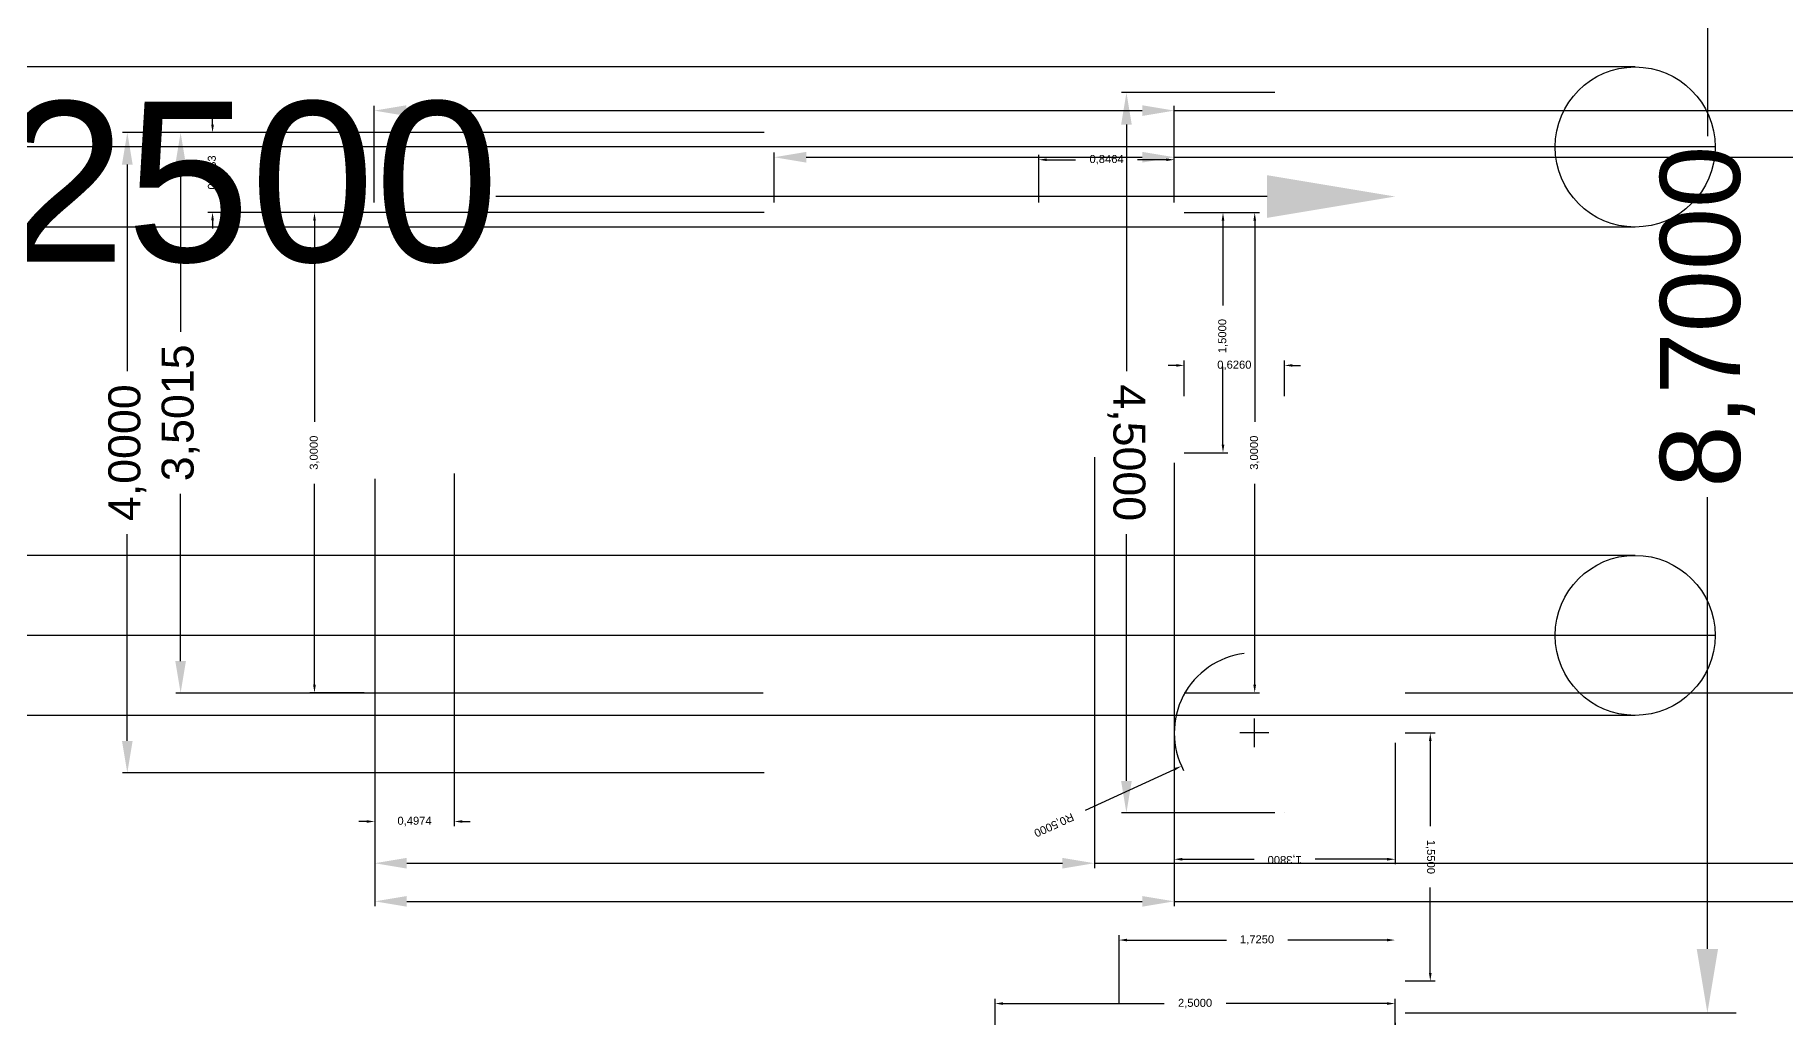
# Model space of a CAD drawing. Header units: millimetres. Extents: x -129 to 171, y -129 to 202.
# Drawn here: x 120.11 to 131.04, y 30.59 to 36.73 of the extents above; entities that cross this region are included whole.
import ezdxf

# ---------------------------------------------------------------- set-up
doc = ezdxf.new("R2010")
doc.units = ezdxf.units.MM
doc.header["$MEASUREMENT"] = 0
for name, color, linetype, plot in [('Acoperis', 180, 'Continuous', False), ('Dimensiuni interior_0', 11, 'Continuous', False), ('Dimensiuni interior_1', 11, 'Continuous', False), ('Utilități_1', 130, 'Continuous', False)]:
    doc.layers.add(name, color=color, linetype=linetype, plot=plot)
doc.styles.get("Standard").update_dxf_attribs({"font": 'arial.ttf'})
doc.dimstyles.new('Mici', dxfattribs={"dimtxt": 0.05, "dimasz": 0.05, "dimexe": 0.03, "dimexo": 0.0625, "dimgap": 0.09, "dimtad": 0, "dimdec": 4, "dimzin": 0, "dimtxsty": 'Standard', "dimcen": 0.09, "dimclrd": 1, "dimclre": 1, "dimadec": 0, "dimazin": 0, "dimtfac": 1, "dimtdec": 4, "dimtofl": 0, "dimtmove": 0, "dimatfit": 3, "dimfxl": 1, "dimtolj": 1, "dimtzin": 0, "dimarcsym": 0})
doc.dimstyles.get("Standard").update_dxf_attribs({"dimtxt": 0.18, "dimasz": 0.18, "dimexe": 0.18, "dimexo": 0.0625, "dimgap": 0.09, "dimtad": 0, "dimtih": 1, "dimtoh": 1, "dimdec": 4, "dimzin": 0, "dimdsep": 46, "dimtxsty": 'Standard', "dimcen": 0.09, "dimadec": 0, "dimazin": 0, "dimtfac": 1, "dimtdec": 4, "dimtofl": 0, "dimtmove": 0, "dimatfit": 3, "dimfxl": 1, "dimtolj": 1, "dimtzin": 0, "dimarcsym": 0})

# ---------------------------------------------------------------- blocks, each defined once
blk = doc.blocks.new('*U32')
blk.add_circle((1.49999999999894, -96.99999999999996), 0.5000000000001137)
at = {"extrusion": (-1, 4.06467440516848e-14, 2.355961287695854e-14)}
for centre, radius, start, end in [((48.49999999999939, -16.80000000000097, -1.500000000000128), 51.80000000000093, 18.92464441605206, 161.0753555839479), ((48.49999999999981, -16.84057971014472, -1.000000000000142), 51.34057971014472, 19.14845577018345, 160.8515442298165), ((48.49999999999975, -16.84057971014466, -2.000000000000142), 51.3405797101447, 19.1484557701835, 160.8515442298165), ((48.49999999999926, -16.88235294117718, -1.500000000000156), 50.8823529411772, 19.3775731207342, 160.6224268792658)]:
    blk.add_arc(centre, radius, start, end, dxfattribs=at)
blk = doc.blocks.new('*U33')
at = {"layer": 'Acoperis', "color": 0, "linetype": 'ByBlock', "lineweight": -2, "transparency": 16777216, "rotation": 90.00000000000072}
for p in [(244.1809216590266, 68.22744301276335), (244.1809216590266, 65.17614301276335)]:
    blk.add_blockref('*U32', p, dxfattribs=at)
blk = doc.blocks.new('*D425')
at = {"layer": 'Defpoints', "color": 0, "transparency": 16777216}
for p in [(143.8765210253437, 33.11016995337519), (141.3765210253437, 32.0515741316499), (143.8765210253437, 32.0515741316499)]:
    blk.add_point(p, dxfattribs=at)
at = {"layer": 'Dimensiuni interior_1', "color": 1, "lineweight": -2, "transparency": 16777216}
for p, q in [((141.3765210253437, 32.1140741316499), (141.3765210253437, 33.14016995337519)), ((143.8765210253437, 32.1140741316499), (143.8765210253437, 33.14016995337519)), ((141.4265210253438, 33.11016995337519), (142.4323941494911, 33.11016995337519)), ((143.8265210253437, 33.11016995337519), (142.8206479011964, 33.11016995337519))]:
    blk.add_line(p, q, dxfattribs=at)
at = {"layer": 'Dimensiuni interior_1', "color": 1, "transparency": 16777216}
for points in [[(141.4265210253438, 33.11850328670852), (141.4265210253438, 33.10183662004186), (141.3765210253437, 33.11016995337519)], [(143.8265210253437, 33.11850328670852), (143.8265210253437, 33.10183662004186), (143.8765210253437, 33.11016995337519)]]:
    blk.add_solid(points, dxfattribs=at)
at = {"layer": 'Dimensiuni interior_1', "color": 0, "transparency": 16777216, "insert": (142.6265210253437, 33.11016995337519), "char_height": 0.05, "attachment_point": 5}
blk.add_mtext('\\A1;2,5000', dxfattribs=at)
blk = doc.blocks.new('*D431')
at = {"layer": 'Defpoints', "color": 0, "transparency": 16777216}
for p in [(139.9965163601763, 38.39764218123388), (139.9965163601763, 38.05157413164986), (142.4965163601763, 38.05157413164987)]:
    blk.add_point(p, dxfattribs=at)
at = {"layer": 'Dimensiuni interior_1', "color": 1, "lineweight": -2, "transparency": 16777216}
for p, q in [((139.9965163601763, 38.11407413164986), (139.9965163601763, 38.42764218123389)), ((140.1965163601762, 38.39764218123388), (142.2965163601763, 38.39764218123388)), ((142.4965163601763, 38.11407413164987), (142.4965163601763, 38.42764218123389)), ((142.4965163601763, 38.39764218123388), (147.2400088567656, 38.39764218123388))]:
    blk.add_line(p, q, dxfattribs=at)
at = {"layer": 'Dimensiuni interior_1', "color": 1, "transparency": 16777216}
for points in [[(140.1965163601762, 38.43097551456722), (140.1965163601762, 38.36430884790055), (139.9965163601763, 38.39764218123388)], [(142.2965163601763, 38.43097551456722), (142.2965163601763, 38.36430884790055), (142.4965163601763, 38.39764218123388)]]:
    blk.add_solid(points, dxfattribs=at)
at = {"layer": 'Dimensiuni interior_1', "color": 0, "transparency": 16777216, "insert": (147.7465163601763, 38.39764218123388), "char_height": 0.2, "attachment_point": 5}
blk.add_mtext('\\A1;2,5000', dxfattribs=at)
blk = doc.blocks.new('*D432')
at = {"layer": 'Defpoints', "color": 0, "transparency": 16777216}
for p in [(137.4965163601769, 38.68888275826342), (137.4965163601769, 38.05157413164986), (142.4965163601763, 38.05157413164987)]:
    blk.add_point(p, dxfattribs=at)
at = {"layer": 'Dimensiuni interior_1', "color": 1, "lineweight": -2, "transparency": 16777216}
for p, q in [((137.4965163601769, 38.11407413164986), (137.4965163601769, 38.71888275826343)), ((142.4965163601763, 38.11407413164987), (142.4965163601763, 38.71888275826343)), ((137.6965163601769, 38.68888275826342), (142.2965163601763, 38.68888275826342)), ((142.4965163601763, 38.68888275826342), (146.9917141773662, 38.68888275826342))]:
    blk.add_line(p, q, dxfattribs=at)
at = {"layer": 'Dimensiuni interior_1', "color": 1, "transparency": 16777216}
for points in [[(137.6965163601769, 38.72221609159676), (137.6965163601769, 38.65554942493009), (137.4965163601769, 38.68888275826342)], [(142.2965163601763, 38.72221609159676), (142.2965163601763, 38.65554942493009), (142.4965163601763, 38.68888275826342)]]:
    blk.add_solid(points, dxfattribs=at)
at = {"layer": 'Dimensiuni interior_1', "color": 0, "transparency": 16777216, "insert": (147.4965163601766, 38.68888275826342), "char_height": 0.2, "attachment_point": 5}
blk.add_mtext('\\A1;5,0000', dxfattribs=at)
blk = doc.blocks.new('*D433')
at = {"layer": 'Defpoints', "color": 0, "transparency": 16777216}
for p in [(137.4965163601769, 38.05157413164988), (137.1231787233326, 35.05157413164988), (137.4965163601769, 35.05157413164988)]:
    blk.add_point(p, dxfattribs=at)
at = {"layer": 'Dimensiuni interior_1', "color": 1, "lineweight": -2, "transparency": 16777216}
for p, q in [((137.4340163601769, 38.05157413164988), (137.0931787233326, 38.05157413164988)), ((137.1231787233326, 38.00157413164988), (137.1231787233326, 36.74525762414647)), ((137.1231787233326, 35.10157413164988), (137.1231787233326, 36.35789063915329)), ((137.4340163601769, 35.05157413164988), (137.0931787233326, 35.05157413164988))]:
    blk.add_line(p, q, dxfattribs=at)
at = {"layer": 'Dimensiuni interior_1', "color": 1, "transparency": 16777216}
for points in [[(137.1148453899992, 38.00157413164988), (137.1315120566659, 38.00157413164988), (137.1231787233326, 38.05157413164988)], [(137.1148453899992, 35.10157413164988), (137.1315120566659, 35.10157413164988), (137.1231787233326, 35.05157413164988)]]:
    blk.add_solid(points, dxfattribs=at)
at = {"layer": 'Dimensiuni interior_1', "color": 0, "transparency": 16777216, "insert": (137.1231787233325, 36.55157413164984), "char_height": 0.05, "attachment_point": 5, "rotation": 90}
blk.add_mtext('\\A1;3,0000', dxfattribs=at)
blk = doc.blocks.new('*D446')
at = {"layer": 'Defpoints', "color": 0, "transparency": 16777216}
for p in [(143.1850256783398, 37.0969979587082), (142.5590163601763, 36.84157413164984), (143.1850256783398, 36.84157413164984)]:
    blk.add_point(p, dxfattribs=at)
at = {"layer": 'Dimensiuni interior_1', "color": 1, "lineweight": -2, "transparency": 16777216}
for p, q in [((142.5090163601762, 37.0969979587082), (142.4590163601763, 37.0969979587082)), ((142.5590163601763, 36.90407413164984), (142.5590163601763, 37.1269979587082)), ((143.1850256783398, 36.90407413164984), (143.1850256783398, 37.1269979587082)), ((143.2350256783398, 37.0969979587082), (143.2850256783398, 37.0969979587082))]:
    blk.add_line(p, q, dxfattribs=at)
at = {"layer": 'Dimensiuni interior_1', "color": 1, "transparency": 16777216}
for points in [[(142.5090163601762, 37.10533129204153), (142.5090163601762, 37.08866462537487), (142.5590163601763, 37.0969979587082)], [(143.2350256783398, 37.10533129204153), (143.2350256783398, 37.08866462537487), (143.1850256783398, 37.0969979587082)]]:
    blk.add_solid(points, dxfattribs=at)
at = {"layer": 'Dimensiuni interior_1', "color": 0, "transparency": 16777216, "insert": (142.872021019258, 37.0969979587082), "char_height": 0.05, "attachment_point": 5}
blk.add_mtext('\\A1;0,6260', dxfattribs=at)
blk = doc.blocks.new('*D447')
at = {"layer": 'Defpoints', "color": 0, "transparency": 16777216}
for p in [(139.9965163601764, 38.55157413164991), (136.4861509336072, 38.05326854721728), (139.9964617973565, 38.05326854721728)]:
    blk.add_point(p, dxfattribs=at)
at = {"layer": 'Dimensiuni interior_1', "color": 1, "lineweight": -2, "transparency": 16777216}
for p, q in [((136.4861509336072, 38.6015741316499), (136.4861509336072, 38.65157413164991)), ((139.9340163601764, 38.55157413164991), (136.4561509336072, 38.55157413164991)), ((139.9339617973565, 38.05326854721728), (136.4561509336072, 38.05326854721728)), ((136.4861509336072, 38.00326854721728), (136.4861509336072, 37.95326854721728))]:
    blk.add_line(p, q, dxfattribs=at)
at = {"layer": 'Dimensiuni interior_1', "color": 1, "transparency": 16777216}
for points in [[(136.4778176002739, 38.6015741316499), (136.4944842669405, 38.6015741316499), (136.4861509336072, 38.55157413164991)], [(136.4778176002739, 38.00326854721728), (136.4944842669405, 38.00326854721728), (136.4861509336072, 38.05326854721728)]]:
    blk.add_solid(points, dxfattribs=at)
at = {"layer": 'Dimensiuni interior_1', "color": 0, "transparency": 16777216, "insert": (136.4861509336071, 38.30242133943355), "char_height": 0.05, "attachment_point": 5, "rotation": 90}
blk.add_mtext('\\A1;0,4983', dxfattribs=at)
blk = doc.blocks.new('*D448')
at = {"layer": 'Defpoints', "color": 0, "transparency": 16777216}
for p in [(139.9965163601764, 38.55157413164991), (136.2864427152901, 35.05007737661453), (139.9895753995619, 35.05007737661453)]:
    blk.add_point(p, dxfattribs=at)
at = {"layer": 'Dimensiuni interior_1', "color": 1, "lineweight": -2, "transparency": 16777216}
for p, q in [((139.9340163601764, 38.55157413164991), (136.2564427152901, 38.55157413164991)), ((136.2864427152901, 38.3515741316499), (136.2864427152901, 37.30665112930275)), ((136.2864427152901, 35.25007737661453), (136.2864427152901, 36.29500037896169)), ((139.9270753995619, 35.05007737661453), (136.2564427152901, 35.05007737661453))]:
    blk.add_line(p, q, dxfattribs=at)
at = {"layer": 'Dimensiuni interior_1', "color": 1, "transparency": 16777216}
for points in [[(136.2531093819568, 38.3515741316499), (136.3197760486235, 38.3515741316499), (136.2864427152901, 38.55157413164991)], [(136.2531093819568, 35.25007737661453), (136.3197760486235, 35.25007737661453), (136.2864427152901, 35.05007737661453)]]:
    blk.add_solid(points, dxfattribs=at)
at = {"layer": 'Dimensiuni interior_1', "color": 0, "transparency": 16777216, "insert": (136.2864427152901, 36.80082575413218), "char_height": 0.2, "attachment_point": 5, "rotation": 90}
blk.add_mtext('\\A1;3,5015', dxfattribs=at)
blk = doc.blocks.new('*D449')
at = {"layer": 'Defpoints', "color": 0, "transparency": 16777216}
for p in [(139.9965163601764, 38.55157413164991), (135.9534071202476, 34.55157413164991), (139.9965163601764, 34.55157413164991)]:
    blk.add_point(p, dxfattribs=at)
at = {"layer": 'Dimensiuni interior_1', "color": 1, "lineweight": -2, "transparency": 16777216}
for p, q in [((139.9340163601764, 38.55157413164991), (135.9234071202476, 38.55157413164991)), ((135.9534071202476, 38.3515741316499), (135.9534071202476, 37.06040087107692)), ((135.9534071202476, 34.75157413164991), (135.9534071202476, 36.04274739222289)), ((139.9340163601764, 34.55157413164991), (135.9234071202476, 34.55157413164991))]:
    blk.add_line(p, q, dxfattribs=at)
at = {"layer": 'Dimensiuni interior_1', "color": 1, "transparency": 16777216}
for points in [[(135.9200737869142, 38.3515741316499), (135.9867404535809, 38.3515741316499), (135.9534071202476, 38.55157413164991)], [(135.9200737869142, 34.75157413164991), (135.9867404535809, 34.75157413164991), (135.9534071202476, 34.55157413164991)]]:
    blk.add_solid(points, dxfattribs=at)
at = {"layer": 'Dimensiuni interior_1', "color": 0, "transparency": 16777216, "insert": (135.9534071202475, 36.55157413164986), "char_height": 0.2, "attachment_point": 5, "rotation": 90}
blk.add_mtext('\\A1;4,0000', dxfattribs=at)
blk = doc.blocks.new('*D450')
at = {"layer": 'Defpoints', "color": 0, "transparency": 16777216}
for p in [(142.4965163601763, 38.3820199096992), (141.6501109295916, 38.05157413164989), (142.4965163601763, 38.05157413164992)]:
    blk.add_point(p, dxfattribs=at)
at = {"layer": 'Dimensiuni interior_1', "color": 1, "lineweight": -2, "transparency": 16777216}
for p, q in [((141.6501109295916, 38.11407413164989), (141.6501109295916, 38.4120199096992)), ((142.4965163601763, 38.11407413164992), (142.4965163601763, 38.4120199096992)), ((141.7001109295916, 38.3820199096992), (141.8796301523873, 38.3820199096992)), ((142.4465163601762, 38.3820199096992), (142.2669971373805, 38.3820199096992))]:
    blk.add_line(p, q, dxfattribs=at)
at = {"layer": 'Dimensiuni interior_1', "color": 1, "transparency": 16777216}
for points in [[(141.7001109295916, 38.39035324303254), (141.7001109295916, 38.37368657636587), (141.6501109295916, 38.3820199096992)], [(142.4465163601762, 38.39035324303254), (142.4465163601762, 38.37368657636587), (142.4965163601763, 38.3820199096992)]]:
    blk.add_solid(points, dxfattribs=at)
at = {"layer": 'Dimensiuni interior_1', "color": 0, "transparency": 16777216, "insert": (142.0733136448839, 38.3820199096992), "char_height": 0.05, "attachment_point": 5}
blk.add_mtext('\\A1;0,8464', dxfattribs=at)
blk = doc.blocks.new('*D451')
at = {"layer": 'Defpoints', "color": 0, "transparency": 16777216}
for p in [(142.4965163601763, 38.05157413164994), (142.4965163601764, 36.55157413164991), (142.8010573912042, 36.55157413164991)]:
    blk.add_point(p, dxfattribs=at)
at = {"layer": 'Dimensiuni interior_1', "color": 1, "lineweight": -2, "transparency": 16777216}
for p, q in [((142.5590163601763, 38.05157413164994), (142.8310573912042, 38.05157413164994)), ((142.8010573912042, 38.00157413164994), (142.8010573912042, 37.47165712636865)), ((142.8010573912042, 36.60157413164991), (142.8010573912042, 37.08896271982022)), ((142.5590163601764, 36.55157413164991), (142.8310573912042, 36.55157413164991))]:
    blk.add_line(p, q, dxfattribs=at)
at = {"layer": 'Dimensiuni interior_1', "color": 1, "transparency": 16777216}
for points in [[(142.7927240578709, 38.00157413164994), (142.8093907245376, 38.00157413164994), (142.8010573912042, 38.05157413164994)], [(142.7927240578709, 36.60157413164991), (142.8093907245376, 36.60157413164991), (142.8010573912042, 36.55157413164991)]]:
    blk.add_solid(points, dxfattribs=at)
at = {"layer": 'Dimensiuni interior_1', "color": 0, "transparency": 16777216, "insert": (142.8010573912042, 37.28030992309439), "char_height": 0.05, "attachment_point": 5, "rotation": 90}
blk.add_mtext('\\A1;1,5000', dxfattribs=at)
blk = doc.blocks.new('*D452')
at = {"layer": 'Defpoints', "color": 0, "transparency": 16777216}
for p in [(142.4965163601763, 38.05157413164996), (142.4965163601764, 35.05157413164989), (142.9992956407028, 35.05157413164989)]:
    blk.add_point(p, dxfattribs=at)
at = {"layer": 'Dimensiuni interior_1', "color": 1, "lineweight": -2, "transparency": 16777216}
for p, q in [((142.5590163601763, 38.05157413164996), (143.0292956407028, 38.05157413164996)), ((142.9992956407028, 38.00157413164996), (142.9992956407028, 36.74525762414651)), ((142.9992956407028, 35.10157413164988), (142.9992956407028, 36.35789063915333)), ((142.5590163601764, 35.05157413164989), (143.0292956407028, 35.05157413164989))]:
    blk.add_line(p, q, dxfattribs=at)
at = {"layer": 'Dimensiuni interior_1', "color": 1, "transparency": 16777216}
for points in [[(142.9909623073694, 38.00157413164996), (143.0076289740361, 38.00157413164996), (142.9992956407028, 38.05157413164996)], [(142.9909623073694, 35.10157413164988), (143.0076289740361, 35.10157413164988), (142.9992956407028, 35.05157413164989)]]:
    blk.add_solid(points, dxfattribs=at)
at = {"layer": 'Dimensiuni interior_1', "color": 0, "transparency": 16777216, "insert": (142.9992956407027, 36.55157413164988), "char_height": 0.05, "attachment_point": 5, "rotation": 90}
blk.add_mtext('\\A1;3,0000', dxfattribs=at)
blk = doc.blocks.new('*D453')
at = {"layer": 'Defpoints', "color": 0, "transparency": 16777216}
for p in [(137.4996448463849, 36.45154967506692), (137.997059731103, 36.48370278606316), (137.997059731103, 34.24772770809005)]:
    blk.add_point(p, dxfattribs=at)
at = {"layer": 'Dimensiuni interior_1', "color": 1, "lineweight": -2, "transparency": 16777216}
for p, q in [((137.997059731103, 36.42120278606316), (137.997059731103, 34.21772770809005)), ((137.4996448463849, 36.38904967506692), (137.4996448463849, 34.21772770809005)), ((137.4496448463848, 34.24772770809005), (137.3996448463849, 34.24772770809005)), ((138.047059731103, 34.24772770809005), (138.097059731103, 34.24772770809005))]:
    blk.add_line(p, q, dxfattribs=at)
at = {"layer": 'Dimensiuni interior_1', "color": 1, "transparency": 16777216}
for points in [[(137.4496448463848, 34.25606104142339), (137.4496448463848, 34.23939437475672), (137.4996448463849, 34.24772770809005)], [(138.047059731103, 34.25606104142339), (138.047059731103, 34.23939437475672), (137.997059731103, 34.24772770809005)]]:
    blk.add_solid(points, dxfattribs=at)
at = {"layer": 'Dimensiuni interior_1', "color": 0, "transparency": 16777216, "insert": (137.7483522887439, 34.24772770809005), "char_height": 0.05, "attachment_point": 5}
blk.add_mtext('\\A1;0,4974', dxfattribs=at)
blk = doc.blocks.new('*D454')
at = {"layer": 'Defpoints', "color": 0, "transparency": 16777216}
for p in [(141.9974614700605, 36.58555038777733), (137.4996448463849, 36.45154967506692), (141.9974614700605, 33.98699396534911)]:
    blk.add_point(p, dxfattribs=at)
at = {"layer": 'Dimensiuni interior_1', "color": 1, "lineweight": -2, "transparency": 16777216}
for p, q in [((141.9974614700605, 36.52305038777733), (141.9974614700605, 33.95699396534911)), ((137.4996448463849, 36.38904967506692), (137.4996448463849, 33.95699396534911)), ((137.6996448463848, 33.98699396534911), (141.7974614700605, 33.98699396534911)), ((141.9974614700605, 33.98699396534911), (148.7391807162036, 33.98699396534911))]:
    blk.add_line(p, q, dxfattribs=at)
at = {"layer": 'Dimensiuni interior_1', "color": 1, "transparency": 16777216}
for points in [[(137.6996448463848, 34.02032729868244), (137.6996448463848, 33.95366063201578), (137.4996448463849, 33.98699396534911)], [(141.7974614700605, 34.02032729868244), (141.7974614700605, 33.95366063201578), (141.9974614700605, 33.98699396534911)]]:
    blk.add_solid(points, dxfattribs=at)
at = {"layer": 'Dimensiuni interior_1', "color": 0, "transparency": 16777216, "insert": (149.2485531582227, 33.98699396534911), "char_height": 0.2, "attachment_point": 5}
blk.add_mtext('\\A1;4,4978', dxfattribs=at)
blk = doc.blocks.new('*D455')
at = {"layer": 'Defpoints', "color": 0, "transparency": 16777216}
for p in [(142.4965163601763, 36.5515741316499), (137.4996448463849, 36.45154967506692), (142.4965163601763, 33.74871132056774)]:
    blk.add_point(p, dxfattribs=at)
at = {"layer": 'Dimensiuni interior_1', "color": 1, "lineweight": -2, "transparency": 16777216}
for p, q in [((142.4965163601763, 36.4890741316499), (142.4965163601763, 33.71871132056774)), ((137.4996448463849, 36.38904967506692), (137.4996448463849, 33.71871132056774)), ((137.6996448463848, 33.74871132056774), (142.2965163601763, 33.74871132056774)), ((142.4965163601763, 33.74871132056774), (148.9887081612615, 33.74871132056774))]:
    blk.add_line(p, q, dxfattribs=at)
at = {"layer": 'Dimensiuni interior_1', "color": 1, "transparency": 16777216}
for points in [[(137.6996448463848, 33.78204465390107), (137.6996448463848, 33.71537798723441), (137.4996448463849, 33.74871132056774)], [(142.2965163601763, 33.78204465390107), (142.2965163601763, 33.71537798723441), (142.4965163601763, 33.74871132056774)]]:
    blk.add_solid(points, dxfattribs=at)
at = {"layer": 'Dimensiuni interior_1', "color": 0, "transparency": 16777216, "insert": (149.4980806032806, 33.74871132056774), "char_height": 0.2, "attachment_point": 5}
blk.add_mtext('\\A1;4,9969', dxfattribs=at)
blk = doc.blocks.new('*D459')
at = {"layer": 'Defpoints', "color": 0, "transparency": 16777216}
for p in [(142.1976134825408, 38.80157413164994), (143.1865163601764, 38.80157413164994), (143.1865163601764, 34.30157413164994)]:
    blk.add_point(p, dxfattribs=at)
at = {"layer": 'Dimensiuni interior_1', "color": 1, "lineweight": -2, "transparency": 16777216}
for p, q in [((143.1240163601764, 38.80157413164986), (142.1676134825408, 38.80157413164986)), ((142.1976134825408, 38.60157413164986), (142.1976134825408, 37.06040087107688)), ((142.1976134825408, 34.50157413164987), (142.1976134825408, 36.04274739222285)), ((143.1240163601764, 34.30157413164986), (142.1676134825408, 34.30157413164986))]:
    blk.add_line(p, q, dxfattribs=at)
at = {"layer": 'Dimensiuni interior_1', "color": 1, "transparency": 16777216}
for points in [[(142.2309468158741, 38.60157413164986), (142.1642801492075, 38.60157413164986), (142.1976134825408, 38.80157413164986)], [(142.2309468158741, 34.50157413164987), (142.1642801492075, 34.50157413164987), (142.1976134825408, 34.30157413164986)]]:
    blk.add_solid(points, dxfattribs=at)
at = {"layer": 'Dimensiuni interior_1', "color": 0, "transparency": 16777216, "insert": (142.1976134825408, 36.55157413164989), "char_height": 0.2, "attachment_point": 5, "rotation": 270}
blk.add_mtext('\\A1;4,5000', dxfattribs=at)
blk = doc.blocks.new('*D460')
at = {"layer": 'Defpoints', "color": 0, "transparency": 16777216}
for p in [(142.9965163601763, 34.80157413164992), (142.5417451435119, 34.59376859636841)]:
    blk.add_point(p, dxfattribs=at)
at = {"layer": 'Dimensiuni interior_1', "color": 1, "lineweight": -2, "transparency": 16777216}
for p, q in [((142.9965163601763, 34.89157413164993), (142.9965163601763, 34.71157413164991)), ((143.0865163601763, 34.80157413164992), (142.9065163601763, 34.80157413164994)), ((141.9410571675927, 34.31928709490347), (142.4962680218455, 34.57298804284025))]:
    blk.add_line(p, q, dxfattribs=at)
blk.add_arc((142.9965163601763, 34.80157413164992), 0.5, 97.1619724391353, 207.9955511718383, dxfattribs=at)
at = {"layer": 'Dimensiuni interior_1', "color": 1, "transparency": 16777216}
blk.add_solid([(142.4997314474335, 34.56540852256251), (142.4928045962575, 34.580567563118), (142.5417451435119, 34.59376859636841)], dxfattribs=at)
at = {"layer": 'Dimensiuni interior_1', "color": 0, "transparency": 16777216, "insert": (141.7431169097966, 34.22883923954712), "char_height": 0.05, "attachment_point": 5, "rotation": 204.55780440105335}
blk.add_mtext('\\A1;R0,5000', dxfattribs=at)
blk = doc.blocks.new('*D461')
at = {"layer": 'Defpoints', "color": 0, "transparency": 16777216}
for p in [(142.4965163601763, 34.80157413164992), (143.8765163601763, 34.80157413164992), (142.4965163601763, 34.01181252954389)]:
    blk.add_point(p, dxfattribs=at)
at = {"layer": 'Dimensiuni interior_1', "color": 1, "lineweight": -2, "transparency": 16777216}
for p, q in [((142.4965163601763, 34.73907413164992), (142.4965163601763, 33.98181252954389)), ((143.8765163601763, 34.73907413164992), (143.8765163601763, 33.98181252954389)), ((142.5465163601763, 34.01181252954389), (142.9951691569021, 34.01181252954389)), ((143.8265163601763, 34.01181252954389), (143.3778635634505, 34.01181252954389))]:
    blk.add_line(p, q, dxfattribs=at)
at = {"layer": 'Dimensiuni interior_1', "color": 1, "transparency": 16777216}
for points in [[(142.5465163601763, 34.00347919621056), (142.5465163601763, 34.02014586287722), (142.4965163601763, 34.01181252954389)], [(143.8265163601763, 34.00347919621056), (143.8265163601763, 34.02014586287722), (143.8765163601763, 34.01181252954389)]]:
    blk.add_solid(points, dxfattribs=at)
at = {"layer": 'Dimensiuni interior_1', "color": 0, "transparency": 16777216, "insert": (143.1865163601763, 34.01181252954389), "char_height": 0.05, "attachment_point": 5, "rotation": 180}
blk.add_mtext('\\A1;1,3800', dxfattribs=at)
blk = doc.blocks.new('*D467')
at = {"layer": 'Defpoints', "color": 0, "transparency": 16777216}
for p in [(143.8765163601764, 34.80157413164993), (144.0965163601761, 34.80157413164993), (143.8765163601762, 33.25157413164992)]:
    blk.add_point(p, dxfattribs=at)
at = {"layer": 'Dimensiuni interior_1', "color": 1, "lineweight": -2, "transparency": 16777216}
for p, q in [((143.9390163601764, 34.80157413164987), (144.1265163601761, 34.80157413164986)), ((144.0965163601761, 34.75157413164987), (144.0965163601761, 34.21792133492422)), ((144.0965163601761, 33.30157413164986), (144.0965163601761, 33.8352269283758)), ((143.9390163601762, 33.25157413164987), (144.1265163601761, 33.25157413164986))]:
    blk.add_line(p, q, dxfattribs=at)
at = {"layer": 'Dimensiuni interior_1', "color": 1, "transparency": 16777216}
for points in [[(144.1048496935094, 34.75157413164987), (144.0881830268428, 34.75157413164987), (144.0965163601761, 34.80157413164987)], [(144.1048496935094, 33.30157413164986), (144.0881830268428, 33.30157413164986), (144.0965163601761, 33.25157413164987)]]:
    blk.add_solid(points, dxfattribs=at)
at = {"layer": 'Dimensiuni interior_1', "color": 0, "transparency": 16777216, "insert": (144.0965163601761, 34.02657413165002), "char_height": 0.05, "attachment_point": 5, "rotation": 269.99999999999824}
blk.add_mtext('\\A1;1,5500', dxfattribs=at)
blk = doc.blocks.new('*D468')
at = {"layer": 'Defpoints', "color": 0, "transparency": 16777216}
for p in [(143.8765163601763, 35.05157413164975), (148.6633928438389, 35.05157413164961), (143.8765163601763, 32.05157413164989)]:
    blk.add_point(p, dxfattribs=at)
at = {"layer": 'Dimensiuni interior_1', "color": 1, "lineweight": -2, "transparency": 16777216}
for p, q in [((143.9390163601763, 35.05157413164969), (148.6933928438388, 35.05157413164955)), ((148.6633928438388, 34.85157413164955), (148.6633928438388, 34.05630810163598)), ((148.6633928438387, 32.2515741316497), (148.6633928438388, 33.04684016166327)), ((143.9390163601763, 32.05157413164984), (148.6933928438388, 32.05157413164969))]:
    blk.add_line(p, q, dxfattribs=at)
at = {"layer": 'Dimensiuni interior_1', "color": 1, "transparency": 16777216}
for points in [[(148.6967261771722, 34.85157413164955), (148.6300595105055, 34.85157413164955), (148.6633928438388, 35.05157413164955)], [(148.6967261771721, 32.2515741316497), (148.6300595105054, 32.2515741316497), (148.6633928438387, 32.05157413164969)]]:
    blk.add_solid(points, dxfattribs=at)
at = {"layer": 'Dimensiuni interior_1', "color": 0, "transparency": 16777216, "insert": (148.6633928438388, 33.55157413164963), "char_height": 0.2, "attachment_point": 5, "rotation": 269.99999999999824}
blk.add_mtext('\\A1;3,0000', dxfattribs=at)
blk = doc.blocks.new('*D627')
at = {"layer": 'Defpoints', "color": 0, "transparency": 16777216}
for p in [(143.87651810814, 41.75132690940274), (145.8284396618178, 41.75132690940274), (143.8765181081304, 33.05132690940242, 0.0001000000000033197)]:
    blk.add_point(p, dxfattribs=at)
at = {"layer": 'Dimensiuni interior_0', "color": 1, "lineweight": -2, "transparency": 16777216}
for p, q in [((143.93901810814, 41.75132690940274), (146.0084396618178, 41.75132690940274)), ((145.8284396618178, 41.35132690940274), (145.8284396618178, 38.52867343054856)), ((145.8284396618178, 33.45132690940243), (145.8284396618178, 36.27398038825661)), ((143.9390181081304, 33.05132690940242), (146.0084396618178, 33.05132690940243))]:
    blk.add_line(p, q, dxfattribs=at)
at = {"layer": 'Dimensiuni interior_0', "color": 1, "transparency": 16777216}
for points in [[(145.7617729951511, 41.35132690940274), (145.8951063284845, 41.35132690940274), (145.8284396618178, 41.75132690940274)], [(145.7617729951511, 33.45132690940243), (145.8951063284845, 33.45132690940243), (145.8284396618178, 33.05132690940243)]]:
    blk.add_solid(points, dxfattribs=at)
at = {"layer": 'Dimensiuni interior_0', "color": 0, "transparency": 16777216, "insert": (145.8284396618178, 37.40132690940253), "char_height": 0.5, "attachment_point": 5, "rotation": 90}
blk.add_mtext('\\A1;8,7000', dxfattribs=at)
blk = doc.blocks.new('*D628')
at = {"layer": 'Defpoints', "color": 0, "transparency": 16777216}
for p in [(123.8765181081303, 33.05132690940265, 9.999998502507879e-05), (143.8765181081303, 33.05132690940241, 9.999998503218421e-05), (123.8765181081303, 31.46257622691559)]:
    blk.add_point(p, dxfattribs=at)
at = {"layer": 'Dimensiuni interior_0', "color": 1, "lineweight": -2, "transparency": 16777216}
for p, q in [((123.8765181081303, 32.98882690940265), (123.8765181081303, 31.28257622691559)), ((143.8765181081303, 32.98882690940241), (143.8765181081303, 31.28257622691559)), ((124.2765181081303, 31.46257622691559), (132.5510133332326, 31.46257622691559)), ((143.4765181081303, 31.46257622691559), (135.202022883028, 31.46257622691559))]:
    blk.add_line(p, q, dxfattribs=at)
at = {"layer": 'Dimensiuni interior_0', "color": 1, "transparency": 16777216}
for points in [[(124.2765181081303, 31.39590956024892), (124.2765181081303, 31.52924289358225), (123.8765181081303, 31.46257622691559)], [(143.4765181081303, 31.39590956024892), (143.4765181081303, 31.52924289358226), (143.8765181081303, 31.46257622691559)]]:
    blk.add_solid(points, dxfattribs=at)
at = {"layer": 'Dimensiuni interior_0', "color": 0, "transparency": 16777216, "insert": (133.8765181081303, 31.46257622691559), "char_height": 0.5, "attachment_point": 5, "rotation": 180}
blk.add_mtext('\\A1;20,0000', dxfattribs=at)
blk = doc.blocks.new('*D800')
at = {"layer": 'Defpoints', "color": 0, "transparency": 16777216}
for p in [(142.1515181081303, 33.50703636724558), (142.1515181081303, 33.05132690940269, 0.5000000000001279), (143.8765181081303, 33.05132690940241)]:
    blk.add_point(p, dxfattribs=at)
at = {"layer": 'Dimensiuni interior_0', "color": 1, "lineweight": -2, "transparency": 16777216}
for p, q in [((142.1515181081303, 33.11382690940269), (142.1515181081303, 33.53703636724558)), ((142.2015181081304, 33.50703636724558), (142.8226709048561, 33.50703636724558)), ((143.8265181081303, 33.50703636724558), (143.2053653114045, 33.50703636724558))]:
    blk.add_line(p, q, dxfattribs=at)
at = {"layer": 'Dimensiuni interior_0', "color": 1, "transparency": 16777216}
for points in [[(142.2015181081304, 33.51536970057891), (142.2015181081304, 33.49870303391224), (142.1515181081303, 33.50703636724558)], [(143.8265181081303, 33.51536970057891), (143.8265181081303, 33.49870303391224), (143.8765181081303, 33.50703636724558)]]:
    blk.add_solid(points, dxfattribs=at)
at = {"layer": 'Dimensiuni interior_0', "color": 0, "transparency": 16777216, "insert": (143.0140181081303, 33.50703636724558), "char_height": 0.05, "attachment_point": 5}
blk.add_mtext('\\A1;1,7250', dxfattribs=at)
blk = doc.blocks.new('*D930')
at = {"layer": 'Defpoints', "color": 0, "transparency": 16777216}
for p in [(143.8765181081303, 38.15219569441719), (127.626518108129, 33.05132690940218), (143.8765181081303, 33.05132690940214)]:
    blk.add_point(p, dxfattribs=at)
at = {"layer": 'Dimensiuni interior_0', "color": 1, "lineweight": -2, "transparency": 16777216}
for p, q in [((127.626518108129, 33.11382690940218), (127.626518108129, 38.33219569441719)), ((128.426518108129, 38.15219569441719), (133.2461020099032, 38.15219569441719)), ((143.0765181081303, 38.15219569441719), (138.2569342063562, 38.15219569441719))]:
    blk.add_line(p, q, dxfattribs=at)
at = {"layer": 'Dimensiuni interior_0', "color": 1, "transparency": 16777216}
for points in [[(128.426518108129, 38.28552902775052), (128.426518108129, 38.01886236108385), (127.626518108129, 38.15219569441719)], [(143.0765181081303, 38.28552902775052), (143.0765181081303, 38.01886236108385), (143.8765181081303, 38.15219569441719)]]:
    blk.add_solid(points, dxfattribs=at)
at = {"layer": 'Dimensiuni interior_0', "color": 0, "transparency": 16777216, "insert": (135.7515181081297, 38.15219569441719), "char_height": 1, "attachment_point": 5}
blk.add_mtext('\\A1;16,2500', dxfattribs=at)
blk = doc.blocks.new('A$Ca0c041a6')
at = {"layer": 'Utilități_1'}
blk.add_line((107.9098221789429, -47.94975277775226, 9.499999999998849), (107.9098221789429, -47.94975277775227, 8.749999999998849), dxfattribs=at)
at = {"layer": 'Acoperis'}
blk.add_blockref('*U33', (-231.0810977321294, -113.5170430127632, 29.99999999999761), dxfattribs=at)
at = {"layer": 'Dimensiuni interior_0'}
for base, p1, p2, angle, picture, middle in [((110.5517454805844, -40.49999999999944, -27.00000000000109), (108.599823926897, -49.19999999999978, -26.99990000000108), (108.5998239269065, -40.49999999999946, -27.00000000000119), 90, '*D627', (110.5517454805844, -44.84999999999965, -27.00000000000109)), ((88.59982392689692, -50.78875068248659, -27.00009999998611), (108.5998239268969, -49.19999999999978, -27.00000000000108), (88.59982392689692, -49.19999999999953, -27.00000000000109), 180, '*D628', (98.59982392689692, -50.78875068248659, -27.00009999998611))]:
    dim = blk.add_linear_dim(base=base, p1=p1, p2=p2, angle=angle, dimstyle='Standard', override={"dimtxt": 0.5, "dimasz": 0.4}, dxfattribs=at)
    dim.commit()
    dim.dimension.update_dxf_attribs({"geometry": picture, "text_midpoint": middle, "insert": (-35.2766941812334, -82.25132690940218)})
for base, p1, p2, dimstyle, override, picture, middle in [((108.5998239268969, -44.09913121498499, -29.99999999999979), (92.34982392689564, -49.2, -30.00000000000257), (108.5998239268969, -49.20000000000005, -30.0000000000024), 'Standard', {"dimse2": 1}, '*D930', (100.4748239268963, -44.09913121498499, -29.99999999999979)), ((106.874823926897, -48.74429054215661, -30.00000000000253), (108.5998239268969, -49.19999999999977, -30.00000000000254), (106.874823926897, -49.19999999999949, -29.5000000000024), 'Mici', {"dimse1": 1}, '*D800', (107.7373239268969, -48.74429054215661, -30.00000000000253))]:
    dim = blk.add_linear_dim(base=base, p1=p1, p2=p2, dimstyle=dimstyle, override=override, dxfattribs=at)
    dim.commit()
    dim.dimension.update_dxf_attribs({"geometry": picture, "text_midpoint": middle, "insert": (-35.2766941812334, -82.25132690940218)})
at = {"layer": 'Dimensiuni interior_1'}
for base, p1, p2, picture, middle in [((102.2198221789435, -43.56244415113876), (107.2198221789429, -44.19975277775231), (102.2198221789435, -44.19975277775232), '*D432', (112.2198221789432, -43.56244415113876)), ((104.7198221789429, -43.8536847281683), (107.2198221789429, -44.19975277775231), (104.7198221789429, -44.19975277775232), '*D431', (112.4698221789429, -43.8536847281683)), ((106.7207672888271, -48.26433294405307, 4.199999999999235), (102.2229506651515, -45.79977723433526, 4.199999999998823), (106.7207672888271, -45.66577652162485, 4.199999999999257), '*D454', (113.9718589769893, -48.26433294405307, 4.199999999999235)), ((107.2198221789429, -48.50261558883444, 4.199999999999235), (102.2229506651515, -45.79977723433526, 4.199999999998823), (107.2198221789429, -45.69975277775228, 4.199999999998894), '*D455', (114.2213864220472, -48.50261558883444, 4.199999999999235))]:
    dim = blk.add_linear_dim(base=base, p1=p1, p2=p2, angle=180, dimstyle='Mici', override={"dimtxt": 0.2, "dimasz": 0.2}, dxfattribs=at)
    dim.commit()
    dim.dimension.update_dxf_attribs({"geometry": picture, "text_midpoint": middle, "dimtype": 128, "insert": (-35.2766941812334, -82.25132690940218)})
for base, p1, p2, angle, picture, middle in [((106.9209193013074, -43.44975277775224, 9.699999999999172), (107.9098221789429, -47.94975277775226, 9.699999999998852), (107.9098221789429, -43.44975277775226, 9.699999999998816), 90, '*D459', (106.9209193013074, -45.69975277775229, 9.699999999999172)), ((100.6767129390142, -47.69975277775227, 4.199999999999179), (104.7198221789429, -43.69975277775229, 4.199999999998809), (104.7198221789429, -47.69975277775229, 4.199999999998845), 270, '*D449', (100.6767129390141, -45.69975277775232, 4.199999999999179)), ((101.0097485340568, -47.20124953278765, 4.199999999999179), (104.7198221789429, -43.69975277775229, 4.199999999998809), (104.7128812183285, -47.20124953278766, 4.199999999999257), 270, '*D448', (101.0097485340567, -45.45050115527, 4.199999999999179)), ((113.3866986626055, -47.19975277775257), (108.5998221789428, -50.1997527777523), (108.5998221789429, -47.19975277775244), 269.9999999999984, '*D468', (113.3866986626054, -48.69975277775255))]:
    dim = blk.add_linear_dim(base=base, p1=p1, p2=p2, angle=angle, dimstyle='Mici', override={"dimtxt": 0.2, "dimasz": 0.2}, dxfattribs=at)
    dim.commit()
    dim.dimension.update_dxf_attribs({"geometry": picture, "text_midpoint": middle, "insert": (-35.2766941812334, -82.25132690940218)})
for base, p1, p2, angle, picture, middle in [((101.2094567523738, -44.1980583621849, 4.199999999999179), (104.7198221789429, -43.69975277775229, 4.199999999998809), (104.719767616123, -44.19805836218492, 4.199999999999243), 270, '*D447', (101.2094567523738, -43.94890556996863, 4.199999999999179)), ((107.2198221789429, -43.86930699970298, 4.199999999999235), (106.3734167483582, -44.19975277775229, 4.199999999998816), (107.2198221789429, -44.19975277775226, 4.19999999999888), 180, '*D450', (106.7966194636505, -43.86930699970298, 4.199999999999235)), ((101.8464845420992, -47.1997527777523), (102.2198221789435, -44.19975277775232), (102.2198221789435, -47.19975277775232), 270, '*D433', (101.8464845420991, -45.69975277775234)), ((107.7226014594694, -47.19975277775229, 4.199999999999235), (107.2198221789429, -44.19975277775224, 4.199999999998816), (107.2198221789429, -47.19975277775231, 4.199999999998845), 270, '*D452', (107.7226014594693, -45.6997527777523, 4.199999999999235)), ((107.9083314971064, -45.15432895069398, 0.200000000007261), (107.2823221789429, -45.40975277775234, 0.1999999999988304), (107.9083314971064, -45.40975277775234, 0.1999999999988304), 180, '*D446', (107.5953268380246, -45.15432895069398, 0.200000000007261)), ((102.7203655498696, -48.00359920131213, 4.199999999999235), (102.2229506651515, -45.79977723433526, 4.199999999998823), (102.7203655498696, -45.76762412333902, 4.19999999999888), 180, '*D453', (102.4716581075105, -48.00359920131213, 4.199999999999235))]:
    dim = blk.add_linear_dim(base=base, p1=p1, p2=p2, angle=angle, dimstyle='Mici', dxfattribs=at)
    dim.commit()
    dim.dimension.update_dxf_attribs({"geometry": picture, "text_midpoint": middle, "insert": (-35.2766941812334, -82.25132690940218)})
for base, p1, p2, angle, picture, middle in [((107.5243632099708, -45.69975277775227, 4.199999999999235), (107.2198221789429, -44.19975277775226, 4.19999999999888), (107.2198221789429, -45.69975277775228, 4.199999999998894), 270, '*D451', (107.5243632099708, -44.97101698630779, 4.199999999999235)), ((108.8198221789427, -47.44975277775225, 8.74999999999902), (108.5998221789427, -48.99975277775227, 8.749999999998863), (108.5998221789429, -47.44975277775227, 8.749999999998849), 90, '*D467', (108.8198221789427, -48.22475277775217, 8.74999999999902))]:
    dim = blk.add_linear_dim(base=base, p1=p1, p2=p2, angle=angle, dimstyle='Mici', dxfattribs=at)
    dim.commit()
    dim.dimension.update_dxf_attribs({"geometry": picture, "text_midpoint": middle, "dimtype": 128, "insert": (-35.2766941812334, -82.25132690940218)})
dim = blk.add_radius_dim(center=(107.7198221789429, -47.44975277775227, 9.699999999998852), mpoint=(107.2650509622785, -47.65755831303378, 9.699999999998852), dimstyle='Mici', dxfattribs=at)
dim.commit()
dim.dimension.update_dxf_attribs({"geometry": '*D460', "text_midpoint": (106.4664227285631, -48.02248766985507, 9.699999999999172), "dimtype": 132, "insert": (-35.2766941812334, -82.25132690940218)})
for base, p1, p2, picture, middle in [((107.2198221789429, -48.23951437985829, 9.699999999999172), (108.5998221789429, -47.44975277775226, 9.699999999998852), (107.2198221789429, -47.44975277775226, 9.699999999998852), '*D461', (107.9098221789429, -48.23951437985829, 9.699999999999172)), ((108.5998268441104, -49.14115695602699, 13.39999999999912), (106.0998268441104, -50.19975277775228, 13.39999999999912), (108.5998268441104, -50.19975277775228, 13.39999999999912), '*D425', (107.3498268441104, -49.14115695602699, 13.39999999999912))]:
    dim = blk.add_linear_dim(base=base, p1=p1, p2=p2, dimstyle='Mici', dxfattribs=at)
    dim.commit()
    dim.dimension.update_dxf_attribs({"geometry": picture, "text_midpoint": middle, "insert": (-35.2766941812334, -82.25132690940218)})

msp = doc.modelspace()

# ---------------------------------------------------------------- block references
msp.add_blockref('A$Ca0c041a6', (20.00521919834317, 79.82216798985236))

doc.saveas('drawing.dxf')
